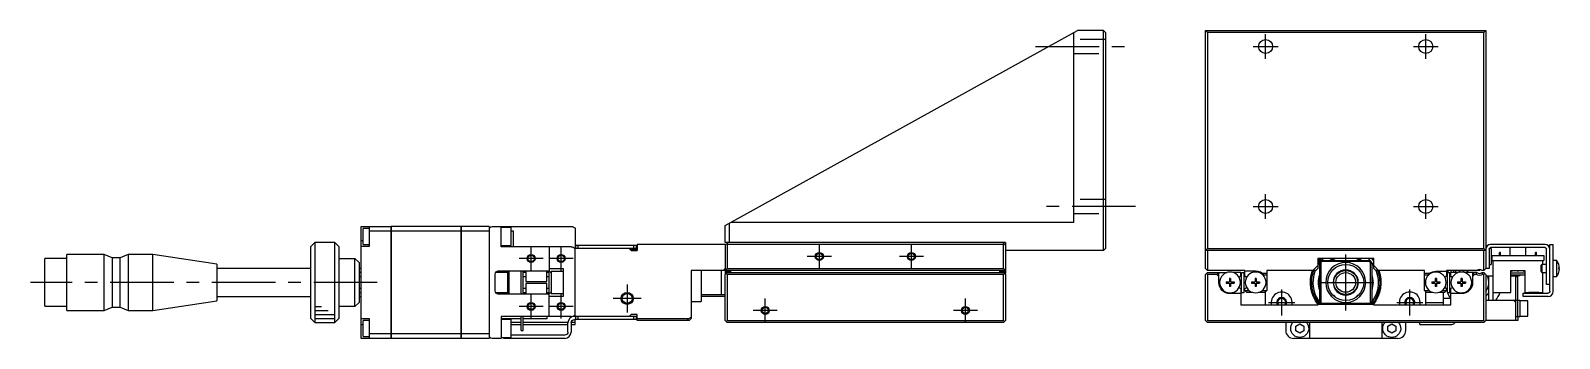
# Model space of a CAD drawing. Extents: x 0 to 796, y -8 to 680.
# Drawn here: x 414 to 796, y 301.6 to 378.6 of the extents above; entities that cross this region are included whole.
import ezdxf

# ---------------------------------------------------------------- set-up
doc = ezdxf.new("R2010")
doc.units = 0
doc.header["$LTSCALE"] = 0.5
doc.linetypes.add('CENTER', pattern=[50.8, 31.75, -6.35, 6.35, -6.35])
doc.linetypes.add('DASHED', pattern=[19.05, 12.7, -6.35])
for name, color, linetype in [('MSM_CENTER', 1, 'CENTER'), ('MSM_CONTINUOUS', 7, 'CONTINUOUS'), ('MSM_DASHED', 4, 'DASHED'), ('MSM_NARROW', 5, 'CONTINUOUS')]:
    doc.layers.add(name, color=color, linetype=linetype)

msp = doc.modelspace()

# ---------------------------------------------------------------- linework, layer by layer
at = {"layer": 'MSM_CENTER'}
for p, q in [((665.09, 374.59), (690.09, 374.59)), ((719.49, 374.59), (725.69, 374.59)), ((722.59, 371.49), (722.59, 377.69)), ((759.49, 374.59), (765.69, 374.59)), ((762.59, 371.49), (762.59, 377.69)), ((722.59, 331.49), (722.59, 337.69)), ((762.59, 331.49), (762.59, 337.69)), ((690.09, 334.59), (665.09, 334.59)), ((719.49, 334.59), (725.69, 334.59)), ((759.49, 334.59), (765.69, 334.59)), ((611.09, 319.09), (611.09, 325.09)), ((634.09, 319.09), (634.09, 325.09)), ((542.09, 321.59), (536.09, 321.59)), ((539.09, 318.59), (539.09, 324.59)), ((549.59, 321.59), (543.59, 321.59)), ((546.59, 318.59), (546.59, 324.59)), ((614.09, 322.09), (608.09, 322.09)), ((637.09, 322.09), (631.09, 322.09)), ((742.59, 308.59), (742.59, 322.59)), ((500.64, 315.59), (414.04, 315.59)), ((563.09, 315.09), (563.09, 308.09)), ((726.59, 307.34), (726.59, 313.84)), ((735.59, 315.59), (749.59, 315.59)), ((758.59, 307.34), (758.59, 313.84)), ((542.09, 309.59), (536.09, 309.59)), ((539.09, 306.59), (539.09, 312.59)), ((549.59, 309.59), (543.59, 309.59)), ((546.59, 306.59), (546.59, 312.59)), ((566.59, 311.59), (559.59, 311.59)), ((597.59, 305.59), (597.59, 311.59)), ((647.59, 305.59), (647.59, 311.59)), ((723.34, 310.59), (729.84, 310.59)), ((755.34, 310.59), (761.84, 310.59)), ((600.59, 308.59), (594.59, 308.59)), ((650.59, 308.59), (644.59, 308.59))]:
    msp.add_line(p, q, dxfattribs=at)
at = {"layer": 'MSM_CONTINUOUS'}
for p, q in [((587.59, 329.81), (675.59, 378.59)), ((682.09, 378.59), (675.59, 378.59)), ((682.09, 323.59), (682.09, 378.59)), ((682.59, 378.09), (682.09, 378.59)), ((708.09, 378.09), (707.59, 378.59)), ((707.59, 378.59), (777.59, 378.59)), ((707.59, 319.09), (707.59, 378.59)), ((777.09, 378.09), (777.59, 378.59)), ((777.59, 378.59), (777.59, 319.09)), ((674.59, 378.03), (674.59, 330.59)), ((682.59, 378.09), (682.59, 324.09)), ((708.09, 378.09), (708.09, 324.09)), ((777.09, 378.09), (708.09, 378.09)), ((777.09, 324.09), (777.09, 378.09)), ((496.59, 301.59), (496.59, 329.59)), ((496.59, 329.59), (504.09, 329.59)), ((497.09, 325.09), (497.09, 329.09)), ((498.59, 329.09), (497.09, 329.09)), ((498.59, 329.59), (498.59, 324.59)), ((504.09, 301.59), (504.09, 329.59)), ((504.09, 329.58), (504.1, 329.58)), ((504.1, 329.59), (504.1, 301.59)), ((521.59, 329.59), (504.1, 329.59)), ((521.59, 301.59), (521.59, 329.59)), ((521.59, 329.58), (521.6, 329.58)), ((521.6, 329.59), (521.6, 301.59)), ((528.59, 329.59), (521.6, 329.59)), ((528.59, 329.59), (528.59, 301.59)), ((529.59, 329.59), (549.09, 329.59)), ((531.59, 324.49), (531.59, 329.59)), ((534.09, 329.34), (531.59, 329.34)), ((534.09, 324.84), (534.09, 329.34)), ((534.09, 328.53), (534.59, 328.53)), ((534.59, 328.53), (534.59, 324.49)), ((550.09, 329.2), (550.09, 324.1)), ((587.59, 325.59), (587.59, 329.81)), ((588.59, 330.36), (588.59, 325.59)), ((674.59, 330.59), (589, 330.59)), ((485.09, 325.59), (484.09, 324.59)), ((485.09, 325.59), (485.09, 305.59)), ((490.09, 325.59), (485.09, 325.59)), ((490.09, 305.59), (490.09, 325.59)), ((491.09, 324.59), (490.09, 325.59)), ((496.59, 326.09), (497.09, 326.09)), ((497.09, 325.09), (498.59, 325.09)), ((504.09, 328.43), (498.59, 328.43)), ((504.09, 328.43), (504.1, 328.43)), ((521.59, 328.43), (504.1, 328.43)), ((521.59, 328.43), (521.6, 328.43)), ((528.59, 328.43), (521.6, 328.43)), ((531.59, 324.84), (534.09, 324.84)), ((550.29, 324.09), (550.29, 324.89)), ((550.29, 324.89), (565.29, 324.89)), ((550.79, 324.89), (550.79, 324.09)), ((564.79, 324.09), (564.79, 324.89)), ((565.29, 324.89), (565.29, 324.09)), ((565.59, 325.09), (565.59, 323.59)), ((587.79, 325.09), (565.59, 325.09)), ((588.29, 325.59), (587.59, 324.89)), ((657.59, 325.59), (587.59, 325.59)), ((587.59, 325.09), (587.59, 317.89)), ((588.09, 325.09), (587.94, 325.24)), ((588.09, 325.09), (588.09, 319.09)), ((657.09, 325.09), (588.09, 325.09)), ((657.59, 324.89), (656.89, 325.59)), ((657.24, 325.24), (657.09, 325.09)), ((657.09, 319.09), (657.09, 325.09)), ((657.59, 325.59), (657.59, 317.89)), ((792.39, 325.09), (778.79, 325.09)), ((793.59, 313.39), (793.59, 325.09)), ((793.59, 325.09), (794.39, 325.09)), ((794.39, 313.29), (794.39, 325.09)), ((417.59, 309.64), (417.59, 321.54)), ((423.09, 321.54), (417.59, 321.54)), ((423.09, 308.59), (423.09, 322.59)), ((432.39, 322.59), (423.09, 322.59)), ((432.39, 308.59), (432.39, 322.59)), ((434.39, 321.74), (432.39, 322.59)), ((434.39, 321.74), (434.39, 309.44)), ((436.39, 321.74), (434.39, 321.74)), ((438.39, 322.59), (436.39, 321.74)), ((436.39, 309.44), (436.39, 321.74)), ((438.39, 322.59), (438.39, 308.59)), ((444.59, 322.59), (438.39, 322.59)), ((444.59, 308.59), (444.59, 322.59)), ((460.59, 320.16), (444.59, 322.59)), ((484.09, 306.59), (484.09, 324.59)), ((491.09, 324.59), (491.09, 306.59)), ((491.09, 321.59), (495.09, 321.59)), ((496.09, 320.59), (495.09, 321.59)), ((495.09, 309.59), (495.09, 321.59)), ((498.59, 324.59), (496.59, 324.59)), ((549.09, 324.49), (531.59, 324.49)), ((543.59, 324.49), (543.59, 318.46)), ((550.09, 307.09), (550.09, 324.09)), ((565.29, 324.09), (550.09, 324.09)), ((564.09, 323.59), (563.59, 324.09)), ((565.59, 323.84), (563.84, 323.84)), ((564.09, 323.59), (565.59, 323.59)), ((682.09, 323.59), (657.59, 323.59)), ((682.09, 323.59), (682.59, 324.09)), ((707.59, 323.59), (708.09, 324.09)), ((777.59, 323.59), (707.59, 323.59)), ((708.09, 324.09), (777.09, 324.09)), ((708.09, 323.59), (708.09, 318.59)), ((749.59, 321.59), (735.59, 321.59)), ((735.59, 321.59), (735.59, 319.09)), ((736.59, 320.79), (736.89, 321.09)), ((736.89, 321.09), (748.29, 321.09)), ((748.29, 321.09), (748.59, 320.79)), ((749.59, 319.09), (749.59, 321.59)), ((777.59, 323.59), (777.09, 324.09)), ((777.09, 318.59), (777.09, 323.59)), ((778.39, 323.89), (778.39, 319.09)), ((778.89, 324.09), (778.44, 324.09)), ((792.39, 324.29), (778.79, 324.29)), ((778.89, 324.09), (778.89, 320.09)), ((779.09, 321.24), (778.89, 321.24)), ((779.09, 322.29), (792.09, 322.29)), ((779.09, 322.29), (779.09, 321.09)), ((779.09, 321.09), (792.09, 321.09)), ((779.34, 321.09), (779.34, 311.09)), ((780.97, 322.29), (780.97, 323.09)), ((781.22, 323.09), (780.97, 323.09)), ((781.22, 322.29), (781.22, 323.09)), ((783.59, 324.29), (783.59, 322.29)), ((787.59, 322.29), (787.59, 324.29)), ((789.97, 322.29), (789.97, 323.09)), ((790.22, 323.09), (789.97, 323.09)), ((790.22, 322.29), (790.22, 323.09)), ((791.84, 320.09), (791.84, 321.09)), ((792.09, 322.29), (792.09, 321.09)), ((792.79, 315.09), (792.79, 323.89)), ((795.29, 321.09), (794.39, 321.09)), ((795.29, 317.09), (795.29, 321.09)), ((460.59, 320.16), (460.59, 311.02)), ((484.09, 319.09), (460.59, 319.09)), ((496.09, 320.59), (496.09, 310.59)), ((496.59, 319.09), (496.09, 319.09)), ((496.59, 318.09), (496.09, 318.09)), ((496.09, 317.09), (496.59, 317.09)), ((530.09, 313.49), (530.09, 317.69)), ((533.29, 318.09), (530.2, 318.09)), ((530.89, 318.49), (543.29, 318.49)), ((533.29, 312.69), (533.29, 318.49)), ((533.49, 318.49), (533.49, 312.69)), ((536.59, 312.69), (536.59, 318.49)), ((537.09, 312.69), (537.09, 318.49)), ((537.79, 318.09), (537.09, 318.09)), ((537.09, 317.09), (537.79, 317.09)), ((537.79, 318.49), (537.79, 315.84)), ((542.99, 315.84), (542.99, 318.49)), ((543.49, 318.09), (542.99, 318.09)), ((542.99, 317.09), (543.49, 317.09)), ((543.09, 318.09), (543.09, 318.49)), ((543.49, 318.46), (543.49, 312.71)), ((543.5, 318.46), (543.59, 318.43)), ((543.59, 318.46), (543.5, 318.46)), ((543.59, 319.09), (547.09, 319.09)), ((544.09, 318.34), (544.09, 312.84)), ((547.09, 318.34), (544.09, 318.34)), ((547.09, 319.09), (547.09, 312.09)), ((657.59, 318.59), (579.09, 318.59)), ((579.09, 318.59), (579.09, 306.59)), ((581.59, 318.59), (581.59, 310.84)), ((586.59, 318.59), (586.59, 312.59)), ((587.59, 319.09), (587.09, 318.59)), ((587.59, 318.59), (588.09, 319.09)), ((587.59, 318.39), (588.99, 318.39)), ((588.09, 318.09), (587.59, 317.59)), ((587.69, 317.79), (587.59, 317.89)), ((587.59, 306.09), (587.59, 317.59)), ((587.69, 317.69), (587.69, 317.89)), ((588.09, 317.59), (587.84, 317.84)), ((588.69, 318.19), (587.99, 318.19)), ((588.09, 319.09), (657.09, 319.09)), ((588.09, 318.09), (657.09, 318.09)), ((657.09, 317.59), (588.09, 317.59)), ((588.09, 317.59), (588.09, 306.09)), ((588.99, 318.09), (588.99, 318.39)), ((657.59, 318.39), (656.19, 318.39)), ((656.19, 318.09), (656.19, 318.39)), ((657.19, 318.19), (656.49, 318.19)), ((657.09, 319.09), (657.59, 318.59)), ((657.34, 317.84), (657.09, 318.09)), ((657.34, 317.84), (657.09, 317.59)), ((657.09, 306.09), (657.09, 317.59)), ((657.59, 317.59), (657.34, 317.84)), ((657.59, 317.89), (657.49, 317.79)), ((657.49, 317.89), (657.49, 317.69)), ((657.59, 317.59), (657.59, 306.09)), ((707.59, 319.09), (708.09, 318.59)), ((708.09, 318.09), (707.59, 317.59)), ((707.59, 306.09), (707.59, 317.59)), ((708.09, 317.59), (707.84, 317.84)), ((717.39, 318.59), (708.09, 318.59)), ((708.09, 318.09), (712.98, 318.09)), ((708.09, 317.59), (708.09, 306.09)), ((710.39, 317.59), (708.09, 317.59)), ((710.89, 317.94), (710.39, 317.59)), ((710.39, 317.59), (710.89, 317.09)), ((710.89, 315.59), (710.89, 318.09)), ((716.39, 318.09), (714.4, 318.09)), ((716.39, 317.14), (716.13, 316.99)), ((716.39, 317.14), (716.39, 318.09)), ((716.59, 313.09), (716.59, 318.09)), ((716.59, 318.09), (717.19, 318.09)), ((717.19, 313.09), (717.19, 318.09)), ((717.39, 317.14), (717.39, 318.59)), ((720.09, 318.39), (717.39, 318.39)), ((717.39, 317.14), (717.61, 317.01)), ((721.69, 317.89), (722.89, 317.89)), ((722.89, 317.39), (722.24, 317.39)), ((735.09, 318.59), (722.89, 318.59)), ((722.89, 318.59), (722.89, 313.59)), ((734.38, 318.59), (735.59, 319.79)), ((735.59, 319.09), (735.09, 318.59)), ((736.09, 320.29), (736.39, 320.59)), ((736.09, 310.89), (736.09, 320.29)), ((736.59, 320.79), (736.39, 320.59)), ((736.39, 320.59), (736.39, 310.59)), ((748.59, 320.79), (736.59, 320.79)), ((739.79, 317.03), (739.79, 316.96)), ((741.53, 318.55), (741.53, 318.55)), ((748.79, 320.59), (748.59, 320.79)), ((748.79, 310.59), (748.79, 320.59)), ((748.79, 320.59), (749.09, 320.29)), ((749.09, 320.29), (749.09, 310.89)), ((749.59, 319.79), (750.8, 318.59)), ((750.09, 318.59), (749.59, 319.09)), ((762.29, 318.59), (750.09, 318.59)), ((762.29, 313.59), (762.29, 318.59)), ((762.29, 317.89), (763.49, 317.89)), ((762.95, 317.39), (762.29, 317.39)), ((765.09, 318.39), (767.79, 318.39)), ((767.79, 317.14), (767.57, 317.01)), ((776.09, 318.59), (767.79, 318.59)), ((767.79, 318.59), (767.79, 317.14)), ((767.99, 313.09), (767.99, 318.09)), ((767.99, 318.09), (768.59, 318.09)), ((768.59, 313.09), (768.59, 318.09)), ((768.79, 318.09), (768.79, 317.14)), ((770.78, 318.09), (768.79, 318.09)), ((768.79, 317.14), (769.05, 316.99)), ((768.84, 318.59), (768.84, 318.09)), ((768.84, 317.11), (768.84, 317.07)), ((769.59, 318.09), (769.59, 318.59)), ((770.09, 318.09), (770.09, 318.59)), ((775.33, 318.09), (772.2, 318.09)), ((772.87, 318.59), (772.87, 318.09)), ((774.29, 318.09), (774.29, 315.59)), ((774.79, 317.59), (774.29, 317.94)), ((774.29, 317.09), (774.79, 317.59)), ((775.16, 317.59), (774.79, 317.59)), ((775.16, 317.59), (775.33, 318.09)), ((776.09, 318.59), (776.09, 318.83)), ((777.09, 318.59), (776.65, 318.59)), ((776.82, 317.59), (776.65, 318.09)), ((776.65, 318.09), (777.09, 318.09)), ((777.09, 317.59), (776.82, 317.59)), ((777.09, 318.59), (777.59, 319.09)), ((777.09, 318.09), (777.59, 317.59)), ((777.34, 317.84), (777.09, 317.59)), ((777.09, 306.09), (777.09, 317.59)), ((778.39, 319.09), (777.59, 319.09)), ((777.59, 317.59), (777.59, 306.09)), ((777.59, 317.24), (779.34, 317.24)), ((778.34, 311.09), (778.34, 317.24)), ((778.39, 320.09), (778.89, 320.09)), ((783.84, 318.59), (787.34, 318.59)), ((783.84, 313.09), (783.84, 318.59)), ((787.34, 317.89), (783.84, 317.89)), ((787.34, 317.39), (783.84, 317.39)), ((783.84, 317.24), (785.59, 317.24)), ((785.09, 306.09), (785.09, 317.09)), ((785.09, 317.09), (785.59, 317.09)), ((785.59, 307.09), (785.59, 317.09)), ((787.34, 318.59), (787.34, 313.09)), ((791.59, 320.09), (791.39, 319.89)), ((791.39, 318.29), (791.39, 319.89)), ((791.39, 318.29), (791.59, 318.09)), ((792.79, 320.09), (791.59, 320.09)), ((791.59, 320.09), (791.59, 318.09)), ((791.59, 318.09), (792.79, 318.09)), ((791.84, 313.09), (791.84, 318.09)), ((794.39, 317.09), (795.29, 317.09)), ((795.85, 320.01), (795.85, 320.04)), ((795.85, 319.29), (795.98, 319.29)), ((795.85, 318.89), (795.85, 319.29)), ((795.98, 318.89), (795.85, 318.89)), ((795.85, 318.14), (795.85, 318.16)), ((496.59, 314.09), (496.09, 314.09)), ((537.79, 314.09), (537.09, 314.09)), ((537.79, 315.84), (542.99, 315.84)), ((537.79, 315.34), (537.79, 312.69)), ((542.99, 315.34), (537.79, 315.34)), ((542.99, 312.69), (542.99, 315.34)), ((543.49, 314.09), (542.99, 314.09)), ((712.69, 315.73), (713.49, 315.73)), ((712.69, 315.73), (712.69, 315.44)), ((712.69, 315.44), (713.49, 315.44)), ((713.22, 315.73), (713.22, 315.44)), ((713.84, 316.59), (713.55, 316.59)), ((713.55, 316.59), (713.55, 315.79)), ((713.55, 316.06), (713.84, 316.06)), ((713.55, 315.38), (713.55, 314.59)), ((713.55, 315.12), (713.84, 315.12)), ((713.84, 314.59), (713.55, 314.59)), ((713.84, 316.59), (713.84, 315.79)), ((713.84, 315.38), (713.84, 314.59)), ((713.9, 315.73), (714.69, 315.73)), ((713.9, 315.44), (714.69, 315.44)), ((714.16, 315.44), (714.16, 315.73)), ((714.69, 315.73), (714.69, 315.44)), ((716.13, 314.19), (716.39, 314.04)), ((716.39, 314.04), (716.39, 309.89)), ((717.39, 314.04), (717.61, 314.16)), ((717.39, 313.59), (717.39, 314.04)), ((717.39, 313.59), (718.43, 313.59)), ((717.39, 313.59), (717.89, 313.09)), ((719.09, 315.73), (719.89, 315.73)), ((719.09, 315.73), (719.09, 315.44)), ((719.09, 315.44), (719.89, 315.44)), ((719.62, 315.73), (719.62, 315.44)), ((720.24, 316.59), (719.95, 316.59)), ((719.95, 316.59), (719.95, 315.79)), ((719.95, 316.06), (720.24, 316.06)), ((719.95, 315.38), (719.95, 314.59)), ((719.95, 315.12), (720.24, 315.12)), ((720.24, 314.59), (719.95, 314.59)), ((720.24, 316.59), (720.24, 315.79)), ((720.24, 315.38), (720.24, 314.59)), ((720.3, 315.73), (721.09, 315.73)), ((720.3, 315.44), (721.09, 315.44)), ((720.56, 315.44), (720.56, 315.73)), ((721.09, 315.73), (721.09, 315.44)), ((721.75, 313.59), (722.89, 313.59)), ((722.39, 313.09), (722.89, 313.59)), ((722.59, 309.89), (722.59, 313.29)), ((739.73, 316.9), (739.79, 316.96)), ((739.79, 314.21), (739.73, 314.28)), ((739.79, 314.21), (739.79, 314.14)), ((762.29, 313.59), (763.43, 313.59)), ((762.29, 313.59), (762.79, 313.09)), ((762.59, 313.09), (762.59, 313.29)), ((764.09, 315.73), (764.89, 315.73)), ((764.09, 315.73), (764.09, 315.44)), ((764.09, 315.44), (764.89, 315.44)), ((764.62, 315.73), (764.62, 315.44)), ((765.24, 316.59), (764.95, 316.59)), ((764.95, 316.59), (764.95, 315.79)), ((764.95, 316.06), (765.24, 316.06)), ((764.95, 315.38), (764.95, 314.59)), ((764.95, 315.12), (765.24, 315.12)), ((765.24, 314.59), (764.95, 314.59)), ((765.24, 316.59), (765.24, 315.79)), ((765.24, 315.38), (765.24, 314.59)), ((765.3, 315.73), (766.09, 315.73)), ((765.3, 315.44), (766.09, 315.44)), ((765.56, 315.44), (765.56, 315.73)), ((766.09, 315.73), (766.09, 315.44)), ((766.75, 313.59), (767.79, 313.59)), ((767.29, 313.09), (767.79, 313.59)), ((767.79, 314.04), (767.57, 314.16)), ((767.79, 314.04), (767.79, 313.59)), ((769.05, 314.19), (768.79, 314.04)), ((768.79, 314.04), (768.79, 309.89)), ((768.84, 314.1), (768.84, 314.06)), ((770.49, 315.73), (771.29, 315.73)), ((770.49, 315.73), (770.49, 315.44)), ((770.49, 315.44), (771.29, 315.44)), ((771.02, 315.73), (771.02, 315.44)), ((771.64, 316.59), (771.35, 316.59)), ((771.35, 316.59), (771.35, 315.79)), ((771.35, 316.06), (771.64, 316.06)), ((771.35, 315.38), (771.35, 314.59)), ((771.35, 315.12), (771.64, 315.12)), ((771.64, 314.59), (771.35, 314.59)), ((771.64, 316.59), (771.64, 315.79)), ((771.64, 315.38), (771.64, 314.59)), ((771.7, 315.73), (772.49, 315.73)), ((771.7, 315.44), (772.49, 315.44)), ((771.96, 315.44), (771.96, 315.73)), ((772.49, 315.73), (772.49, 315.44)), ((793.59, 315.09), (792.79, 315.09)), ((417.59, 309.64), (423.09, 309.64)), ((432.39, 308.59), (434.39, 309.44)), ((434.39, 309.44), (436.39, 309.44)), ((436.39, 309.44), (438.39, 308.59)), ((444.59, 308.59), (460.59, 311.02)), ((460.59, 312.09), (484.09, 312.09)), ((495.09, 309.59), (491.09, 309.59)), ((495.09, 309.59), (496.09, 310.59)), ((496.09, 313.09), (496.59, 313.09)), ((496.09, 312.09), (496.59, 312.09)), ((530.2, 313.09), (533.29, 313.09)), ((543.29, 312.69), (530.89, 312.69)), ((537.09, 313.09), (537.79, 313.09)), ((542.99, 313.09), (543.49, 313.09)), ((543.09, 312.69), (543.09, 313.09)), ((543.58, 312.74), (543.5, 312.71)), ((543.59, 312.71), (543.5, 312.71)), ((543.59, 307.09), (543.59, 312.71)), ((547.09, 312.09), (543.59, 312.09)), ((544.09, 312.84), (547.09, 312.84)), ((579.09, 310.84), (581.59, 310.84)), ((581.59, 312.59), (587.59, 312.59)), ((587.59, 312.09), (581.59, 312.09)), ((716.39, 312.79), (713.69, 312.79)), ((735.59, 309.89), (716.39, 309.89)), ((716.59, 313.09), (717.19, 313.09)), ((719.38, 313.09), (717.89, 313.09)), ((722.39, 313.09), (720.8, 313.09)), ((735.59, 309.89), (735.59, 310.09)), ((749.59, 310.09), (735.59, 310.09)), ((736.39, 310.59), (736.09, 310.89)), ((736.39, 310.59), (736.59, 310.39)), ((736.59, 310.39), (748.59, 310.39)), ((736.89, 310.09), (736.59, 310.39)), ((739.43, 312.39), (739.62, 312.39)), ((739.84, 312.16), (739.62, 312.39)), ((739.84, 312.16), (739.67, 312.16)), ((739.84, 312.02), (739.84, 312.16)), ((739.84, 312.02), (739.84, 312.02)), ((741.53, 312.62), (741.53, 312.62)), ((745.57, 312.39), (745.34, 312.16)), ((745.34, 312.16), (745.34, 312.02)), ((745.51, 312.16), (745.34, 312.16)), ((745.57, 312.39), (745.75, 312.39)), ((749.09, 310.89), (748.29, 310.09)), ((749.59, 309.89), (749.59, 310.09)), ((768.79, 309.89), (749.59, 309.89)), ((762.54, 313.09), (762.54, 309.89)), ((764.38, 313.09), (762.54, 313.09)), ((762.54, 310.59), (767.04, 310.59)), ((767.29, 313.09), (765.8, 313.09)), ((767.04, 309.89), (767.04, 313.09)), ((768.79, 311.59), (767.04, 311.59)), ((767.99, 313.09), (768.59, 313.09)), ((771.49, 312.79), (768.79, 312.79)), ((786.09, 311.09), (777.59, 311.09)), ((779.34, 313.09), (783.84, 313.09)), ((784.59, 311.09), (785.09, 310.59)), ((786.09, 311.09), (786.09, 307.09)), ((788.09, 310.99), (786.09, 310.99)), ((786.89, 312.09), (786.89, 312.89)), ((786.89, 312.89), (793.09, 312.89)), ((793.19, 312.09), (786.89, 312.09)), ((787.34, 313.09), (788.34, 313.09)), ((788.09, 307.19), (788.09, 310.99)), ((788.34, 313.19), (790.84, 313.19)), ((788.34, 313.09), (788.34, 313.19)), ((789.14, 313.19), (789.14, 313.09)), ((789.14, 313.09), (790.04, 313.09)), ((789.52, 313.19), (789.52, 313.09)), ((789.67, 313.19), (789.67, 313.09)), ((790.04, 313.19), (790.04, 313.09)), ((790.84, 313.09), (790.84, 313.19)), ((790.84, 313.09), (791.84, 313.09)), ((423.09, 308.59), (432.39, 308.59)), ((438.39, 308.59), (444.59, 308.59)), ((484.09, 306.59), (485.09, 305.59)), ((485.09, 305.59), (490.09, 305.59)), ((490.09, 305.59), (491.09, 306.59)), ((496.59, 306.59), (498.59, 306.59)), ((497.09, 302.09), (497.09, 306.09)), ((498.59, 306.09), (497.09, 306.09)), ((498.59, 306.59), (498.59, 301.59)), ((549.09, 307.09), (531.59, 307.09)), ((531.59, 307.09), (531.59, 301.59)), ((531.59, 306.59), (536.59, 306.59)), ((534.09, 306.34), (531.59, 306.34)), ((534.09, 301.84), (534.09, 306.34)), ((536.59, 305.59), (534.09, 305.59)), ((536.59, 303.59), (536.59, 307.09)), ((537.09, 303.59), (537.09, 307.09)), ((537.09, 306.59), (543.09, 306.59)), ((548.3, 305.59), (537.09, 305.59)), ((543.09, 306.59), (543.09, 307.09)), ((550.09, 305.59), (549.1, 305.59)), ((565.29, 307.09), (549.89, 307.09)), ((565.29, 306.29), (549.89, 306.29)), ((550.09, 305.09), (550.09, 306.29)), ((550.29, 306.29), (550.29, 307.09)), ((550.79, 307.09), (550.79, 306.29)), ((563.59, 307.09), (564.09, 307.59)), ((565.59, 307.59), (564.09, 307.59)), ((564.79, 306.29), (564.79, 307.09)), ((565.29, 307.09), (565.29, 306.29)), ((565.59, 306.09), (565.59, 307.59)), ((565.59, 306.59), (578.48, 306.59)), ((578.59, 306.09), (565.59, 306.09)), ((577.98, 306.09), (578.48, 306.59)), ((578.48, 306.59), (579.09, 306.89)), ((579.09, 306.59), (578.59, 306.09)), ((587.59, 306.09), (588.09, 305.59)), ((587.84, 305.84), (588.09, 306.09)), ((588.09, 306.09), (657.09, 306.09)), ((657.09, 305.59), (588.09, 305.59)), ((657.09, 306.09), (657.34, 305.84)), ((657.09, 305.59), (657.34, 305.84)), ((657.34, 305.84), (657.59, 306.09)), ((707.59, 306.09), (708.09, 305.59)), ((707.84, 305.84), (708.09, 306.09)), ((708.09, 306.09), (777.09, 306.09)), ((777.09, 305.59), (708.09, 305.59)), ((727.59, 305.59), (727.59, 303.59)), ((733.59, 301.59), (733.59, 305.59)), ((751.59, 305.59), (751.59, 301.59)), ((757.59, 303.59), (757.59, 305.59)), ((761.09, 305.09), (761.09, 305.59)), ((777.59, 306.09), (777.09, 305.59)), ((777.09, 306.09), (777.34, 305.84)), ((785.59, 306.09), (777.59, 306.09)), ((785.09, 307.09), (786.09, 307.09)), ((785.59, 307.09), (785.59, 306.09)), ((786.09, 307.19), (788.09, 307.19)), ((496.59, 305.09), (497.09, 305.09)), ((497.09, 302.09), (498.59, 302.09)), ((504.09, 302.74), (498.59, 302.74)), ((504.09, 302.74), (504.1, 302.74)), ((521.59, 302.74), (504.1, 302.74)), ((521.59, 302.74), (521.6, 302.74)), ((528.59, 302.74), (521.6, 302.74)), ((531.59, 301.84), (534.09, 301.84)), ((532.29, 301.59), (532.29, 301.84)), ((532.79, 301.84), (532.79, 301.59)), ((534.09, 305.09), (536.59, 305.09)), ((547.49, 302.39), (534.09, 302.39)), ((536.59, 303.59), (537.09, 303.59)), ((537.09, 305.09), (548.29, 305.09)), ((548.29, 303.19), (548.29, 305.49)), ((549.09, 305.49), (549.09, 303.19)), ((549.09, 305.09), (550.09, 305.09)), ((730.09, 304.66), (731.09, 305.24)), ((730.09, 303.51), (730.09, 304.66)), ((731.09, 302.93), (730.09, 303.51)), ((731.09, 305.24), (732.09, 304.66)), ((732.09, 303.51), (731.09, 302.93)), ((732.09, 304.66), (732.09, 303.51)), ((753.09, 304.66), (754.09, 305.24)), ((753.09, 303.51), (753.09, 304.66)), ((754.09, 302.93), (753.09, 303.51)), ((754.09, 305.24), (755.09, 304.66)), ((755.09, 303.51), (754.09, 302.93)), ((755.09, 304.66), (755.09, 303.51)), ((761.09, 305.09), (769.09, 305.09)), ((504.09, 301.59), (496.59, 301.59)), ((504.09, 301.6), (504.1, 301.6)), ((521.59, 301.59), (504.1, 301.59)), ((521.59, 301.6), (521.6, 301.6)), ((528.59, 301.59), (521.6, 301.59)), ((531.59, 301.59), (529.59, 301.59)), ((547.49, 301.59), (532.29, 301.59)), ((733.59, 301.59), (729.59, 301.59)), ((751.59, 301.59), (733.59, 301.59)), ((755.59, 301.59), (751.59, 301.59))]:
    msp.add_line(p, q, dxfattribs=at)
at = {"layer": 'MSM_CONTINUOUS', "extrusion": (0, 0, -1)}
for p, q in [((543.59, 318.43), (543.6, 318.43)), ((543.6, 318.43), (543.62, 318.42)), ((543.62, 318.42), (543.65, 318.4)), ((543.65, 318.4), (543.68, 318.39)), ((543.68, 318.39), (543.7, 318.37)), ((543.7, 318.37), (543.73, 318.36)), ((543.73, 318.36), (543.76, 318.33)), ((543.76, 318.33), (543.79, 318.31)), ((543.79, 318.31), (543.82, 318.29)), ((543.82, 318.29), (543.85, 318.26)), ((543.85, 318.26), (543.89, 318.22)), ((543.89, 318.22), (543.92, 318.18)), ((543.92, 318.18), (543.95, 318.14)), ((543.95, 318.14), (543.98, 318.1)), ((543.98, 318.1), (544, 318.05)), ((544, 318.05), (544.03, 318)), ((544.03, 318), (544.05, 317.96)), ((544.05, 317.96), (544.06, 317.91)), ((544.06, 317.91), (544.08, 317.85)), ((544.08, 317.85), (544.08, 317.81)), ((544.08, 317.81), (544.09, 317.77)), ((544.09, 317.77), (544.09, 317.73)), ((544.09, 317.73), (544.09, 317.69)), ((544.05, 313.23), (544.03, 313.18)), ((544.07, 313.28), (544.05, 313.23)), ((544.08, 313.33), (544.07, 313.28)), ((544.09, 313.38), (544.08, 313.33)), ((544.09, 313.49), (544.09, 313.43)), ((544.09, 313.43), (544.09, 313.38)), ((543.6, 312.74), (543.58, 312.74)), ((543.62, 312.76), (543.6, 312.74)), ((543.65, 312.77), (543.62, 312.76)), ((543.69, 312.79), (543.65, 312.77)), ((543.72, 312.81), (543.69, 312.79)), ((543.76, 312.83), (543.72, 312.81)), ((543.79, 312.86), (543.76, 312.83)), ((543.82, 312.88), (543.79, 312.86)), ((543.85, 312.91), (543.82, 312.88)), ((543.88, 312.94), (543.85, 312.91)), ((543.91, 312.97), (543.88, 312.94)), ((543.93, 313), (543.91, 312.97)), ((543.96, 313.04), (543.93, 313)), ((543.98, 313.08), (543.96, 313.04)), ((544.01, 313.13), (543.98, 313.08)), ((544.03, 313.18), (544.01, 313.13))]:
    msp.add_line(p, q, dxfattribs=at)
at = {"layer": 'MSM_CONTINUOUS'}
for centre, radius in [((722.59, 374.59), 1.75), ((762.59, 374.59), 1.75), ((722.59, 334.59), 1.75), ((762.59, 334.59), 1.75), ((539.09, 321.59), 0.783), ((546.59, 321.59), 0.783), ((611.09, 322.09), 0.783), ((634.09, 322.09), 0.783), ((742.59, 315.59), 4.5), ((742.59, 315.59), 3), ((539.09, 309.59), 0.783), ((546.59, 309.59), 0.783), ((563.09, 311.59), 1.23), ((597.59, 308.59), 0.783), ((647.59, 308.59), 0.783)]:
    msp.add_circle(centre, radius, dxfattribs=at)
at = {"layer": 'MSM_CONTINUOUS', "extrusion": (0, 0, -1)}
for centre, radius in [((-713.69, 315.59), 2.6), ((-720.09, 315.59), 2.6), ((-742.59, 315.59), 5), ((-742.59, 315.59), 3.15), ((-765.09, 315.59), 2.6), ((-771.49, 315.59), 2.6)]:
    msp.add_circle(centre, radius, dxfattribs=at)
for centre, radius, start, end in [((-529.59, 328.09), 1.5, 48.1897, 90), ((-549.09, 328.09), 1.5, 90, 131.8103), ((-549.09, 322.99), 1.5, 90, 131.8103), ((-742.59, 315.59), 8.8, 37.3018, 42.9859), ((-742.59, 315.59), 8.5, 34.5603, 44.9009), ((-742.59, 315.59), 9, 38.9424, 41.8103), ((-742.59, 315.59), 6.8, 53.9811, 61.9275), ((-742.59, 315.59), 6.8, 118.0725, 126.0189), ((-742.59, 315.59), 8.8, 137.0141, 142.6982), ((-742.59, 315.59), 9, 138.1897, 141.0576), ((-778.79, 323.89), 0.4, 0, 90), ((-792.39, 323.89), 0.4, 90, 180), ((-530.89, 317.69), 0.8, 0, 90), ((-543.29, 317.69), 0.8, 90, 105.1266), ((-716.78, 315.47), 1.75, 118.6217, 127.006), ((-742.59, 315.59), 8.8, 321.3178, 19.9323), ((-742.59, 315.59), 8.5, 319.6798, 20.6673), ((-742.59, 315.59), 6.8, 342.9174, 17.0826), ((-742.59, 315.59), 8.5, 159.3327, 220.3202), ((-742.59, 315.59), 6.8, 162.9174, 197.0826), ((-742.59, 315.59), 8.8, 160.0677, 218.6822), ((-765.09, 315.59), 2.8, 55.2281, 90), ((-774.59, 315.59), 7, 13.7291, 19.463), ((-774.59, 315.59), 7, 20.9248, 25.3769), ((-774.87, 319.24), 2, 324.9004, 341.0344), ((-775.99, 318.84), 1.5, 236.4427, 303.5573), ((-785.59, 319.24), 2, 247.6684, 292.3316), ((-530.89, 313.49), 0.8, 270, 0), ((-713.69, 315.59), 2.8, 270, 0), ((-713.49, 315.79), 0.06, 180, 270), ((-713.49, 315.38), 0.06, 90, 180), ((-713.9, 315.79), 0.06, 270, 0), ((-713.9, 315.38), 0.06, 0, 90), ((-716.78, 315.7), 1.75, 232.994, 241.3783), ((-719.89, 315.79), 0.06, 180, 270), ((-719.89, 315.38), 0.06, 90, 180), ((-720.3, 315.79), 0.06, 270, 0), ((-720.3, 315.38), 0.06, 0, 90), ((-764.89, 315.79), 0.06, 180, 270), ((-764.89, 315.38), 0.06, 90, 180), ((-765.3, 315.79), 0.06, 270, 0), ((-765.3, 315.38), 0.06, 0, 90), ((-774.59, 315.59), 7, 340.537, 346.2709), ((-768.18, 315.47), 1.75, 120, 127.006), ((-768.18, 315.7), 1.75, 232.994, 240), ((-771.29, 315.79), 0.06, 180, 270), ((-771.29, 315.38), 0.06, 90, 180), ((-771.49, 315.59), 2.8, 180, 270), ((-771.7, 315.79), 0.06, 270, 0), ((-771.7, 315.38), 0.06, 0, 90), ((-793.09, 313.39), 0.5, 180, 270), ((-543.29, 313.49), 0.8, 254.8734, 270), ((-774.59, 315.59), 7, 325.9523, 339.0752), ((-774.59, 315.59), 7, 200.9248, 220.0052), ((-549.89, 305.49), 0.8, 0, 90), ((-731.09, 304.09), 2.25, 138.1897, 41.8103), ((-754.09, 304.09), 2.25, 138.1897, 41.8103), ((-529.59, 303.09), 1.5, 270, 311.8103), ((-547.49, 303.19), 0.8, 180, 270)]:
    msp.add_arc(centre, radius, start, end, dxfattribs=at)
at = {"layer": 'MSM_CONTINUOUS'}
for centre, radius, start, end in [((778.79, 323.89), 1.2, 90, 180), ((792.39, 323.89), 1.2, 0, 90), ((742.59, 315.59), 8.2, 132.9703, 148.6119), ((742.59, 315.59), 8.5, 135.0991, 145.4397), ((742.59, 315.59), 6.5, 112.6199, 122.2042), ((742.59, 315.59), 6.5, 57.7958, 67.3801), ((742.59, 315.59), 8.2, 31.3881, 47.0297), ((778.34, 321.09), 1, 41.4096, 56.633), ((792.79, 319.09), 3.2, 17.27, 38.6822), ((587.99, 317.89), 0.3, 90, 180), ((588.69, 317.89), 0.3, 41.8103, 90), ((656.49, 317.89), 0.3, 90, 138.1897), ((657.19, 317.89), 0.3, 360, 90), ((716.89, 315.59), 1.59, 100.8931, 126.1972), ((716.89, 315.59), 1.59, 53.8028, 79.1069), ((720.09, 315.59), 2.8, 40.0052, 90), ((742.59, 315.59), 8.2, 158.5399, 222.1236), ((742.59, 315.59), 8.2, 317.8764, 21.4601), ((765.09, 315.59), 2.8, 124.7719, 139.9948), ((768.29, 315.59), 1.59, 100.8931, 126.1972), ((768.41, 315.47), 1.75, 118.6217, 127.006), ((768.29, 315.59), 1.59, 53.8028, 79.1069), ((774.59, 315.59), 4.57, 138.9699, 146.8962), ((774.59, 315.59), 3.75, 126.8699, 136.6705), ((775.99, 317.84), 1, 48.5904, 131.4096), ((775.99, 318.84), 1, 228.5904, 311.4096), ((774.59, 315.59), 3.75, 323.1301, 26.1039), ((784.09, 318.69), 0.25, 203.5782, 336.4218), ((785.59, 318.69), 0.25, 203.5782, 336.4218), ((787.09, 318.69), 0.25, 203.5782, 336.4218), ((792.79, 319.09), 3.2, 321.3178, 342.73), ((792.79, 319.09), 3.19, 3.5904, 16.9053), ((792.79, 319.09), 3.19, 343.0947, 356.4096), ((717.01, 315.47), 1.75, 120, 127.006), ((716.89, 315.59), 1.59, 233.8028, 259.1069), ((717.01, 315.7), 1.75, 232.994, 240), ((716.89, 315.59), 1.59, 280.8931, 306.1972), ((768.29, 315.59), 1.59, 233.8028, 259.1069), ((768.41, 315.7), 1.75, 232.994, 241.3783), ((768.29, 315.59), 1.59, 280.8931, 306.1972), ((793.19, 313.29), 1.2, 270, 0), ((726.59, 310.59), 2.6, 344.3815, 195.6185), ((726.59, 310.59), 1.01, 315.9346, 224.0654), ((758.59, 310.59), 2.6, 344.3815, 195.6185), ((758.59, 310.59), 1.01, 315.9346, 224.0654), ((774.59, 315.59), 4.57, 311.0301, 325.1418), ((549.89, 305.49), 1.6, 90, 180), ((549.09, 308.59), 1.5, 270, 311.8103), ((769.09, 306.09), 1, 270, 329.9999), ((547.49, 303.19), 1.6, 270, 0), ((729.59, 303.59), 2, 180, 270), ((755.59, 303.59), 2, 270, 0)]:
    msp.add_arc(centre, radius, start, end, dxfattribs=at)
at = {"layer": 'MSM_DASHED'}
for p, q in [((682.59, 376.34), (674.59, 376.34)), ((674.59, 372.84), (682.59, 372.84)), ((682.59, 336.34), (674.59, 336.34)), ((674.59, 332.84), (682.59, 332.84))]:
    msp.add_line(p, q, dxfattribs=at)
at = {"layer": 'MSM_NARROW'}
for p, q in [((485.09, 309.59), (486.69, 309.59)), ((739.84, 312.02), (739.84, 312.02)), ((485.09, 308.59), (488.39, 308.59)), ((485.09, 307.59), (490.09, 307.59)), ((485.09, 306.59), (490.09, 306.59))]:
    msp.add_line(p, q, dxfattribs=at)
for centre, radius in [((539.09, 321.59), 1), ((546.59, 321.59), 1), ((611.09, 322.09), 1), ((634.09, 322.09), 1), ((742.59, 315.59), 2.46), ((539.09, 309.59), 1), ((546.59, 309.59), 1), ((563.09, 311.59), 1.5), ((597.59, 308.59), 1), ((647.59, 308.59), 1)]:
    msp.add_circle(centre, radius, dxfattribs=at)
for centre in [(726.59, 310.59), (758.59, 310.59)]:
    msp.add_arc(centre, 1.25, 325.9442, 214.0558, dxfattribs=at)

doc.saveas('drawing.dxf')
